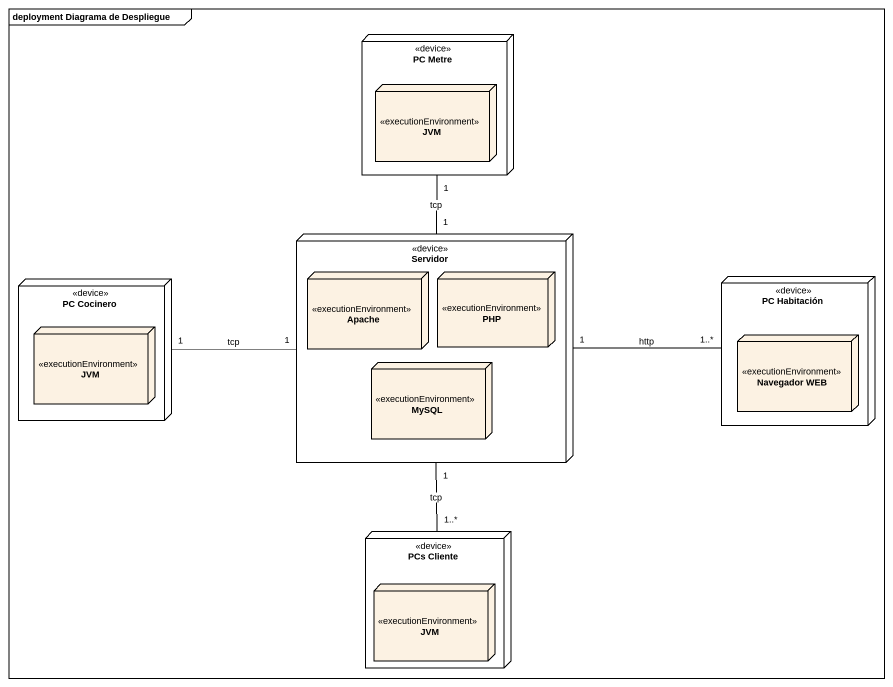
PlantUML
@startuml
mainframe deployment Diagrama de Despliegue
node "PC Metre" as PC_Metre <<device>> {
  node JVM <<executionEnvironment>>
}
node Servidor <<device>> {
  node Apache <<executionEnvironment>>
  node PHP <<executionEnvironment>>
  node MySQL <<executionEnvironment>>
}
node "PC Cocinero" as PC_Cocinero <<device>> {
  node "JVM" as JVM_2 <<executionEnvironment>>
}
node "PC Habitación" as PC_Habitación <<device>> {
  node "Navegador WEB" as Navegador_WEB <<executionEnvironment>>
}
node "PCs Cliente" as PCs_Cliente <<device>> {
  node "JVM" as JVM_3 <<executionEnvironment>>
}
PC_Metre "1" -- "1" Servidor : tcp
PC_Cocinero "1" -right- "1" Servidor : tcp
PC_Habitación "1..*" -left- "1" Servidor : http
PCs_Cliente "1..*" -up- "1" Servidor : tcp
@enduml
